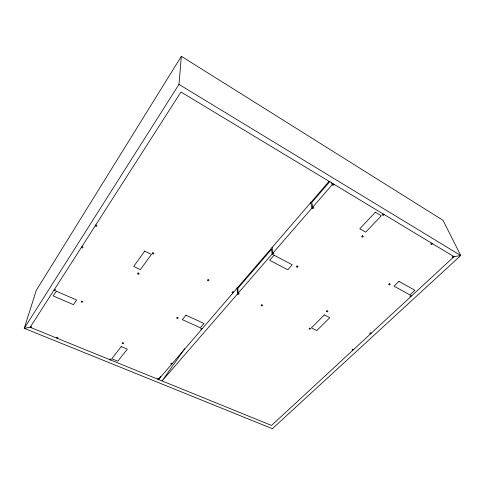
<?xml version="1.0" encoding="UTF-8"?>
<svg xmlns="http://www.w3.org/2000/svg" width="485" height="485" viewBox="0 0 485 485"><rect width="100%" height="100%" fill="white"/><g stroke="black" fill="none" stroke-linecap="round" stroke-linejoin="round"><path stroke-width="0.73" d="M178.965 84.408L460.75 255.516L454.033 256.674L271.533 425.442L30.161 327.29L24.25 328.309L178.965 84.408L181.348 56.296L443.06 220.342L460.75 255.516L272.376 428.704L24.25 328.309L36.278 290.369L181.348 56.296M30.161 327.29L180.972 92.017L454.033 256.674M31.27 327.739L31.737 327.017L30.628 326.563M56.448 337.978L56.927 337.275L58.006 337.712L57.527 338.415M160.687 376.402L158.528 379.488L329.066 181.323M184.676 348.733L162.069 380.931L333.062 183.73M109.634 359.609L110.15 358.949L111.156 359.355L110.647 360.015M157.577 379.106L158.116 378.476L159.062 378.864M329.939 181.469L311.722 202.609L312.77 207.131L313.819 207.738L312.995 208.689L311.946 208.083L310.6 202.233M334.123 184.373L333.256 185.367L332.195 184.73L331.649 182.839M383.199 213.958L382.307 214.891L383.296 215.485L384.181 214.552M431.589 243.143L430.692 244.01L431.601 244.561L432.505 243.694M453.148 256.141L452.244 256.983L453.123 257.511M172.26 363.532L171.296 363.132L170.738 363.78L171.696 364.186M54.005 290.091L55.151 290.594L55.66 289.8L54.514 289.296M202.196 328.745L201.214 328.296L200.602 329.012L201.584 329.454M81.328 247.459L82.517 248.017L83.08 247.138L81.892 246.58M95.781 224.913L96.988 225.501L96.394 226.428L95.193 225.84M233.691 292.146L232.685 291.655L232.012 292.437L233.018 292.928M352.856 350.243L352.001 349.824L352.722 349.158L353.577 349.576M370.534 333.892L369.679 333.456L370.431 332.758L371.286 333.195M410.734 296.717L409.861 296.238L410.686 295.468L411.559 295.953M272.085 247.289L272.855 253.164L273.879 253.71L273.14 254.564L272.109 254.025L271.503 249.29L237.856 288.332L238.135 293.207L239.135 293.698L238.462 294.474L237.462 293.983L237.092 287.429M56.242 291.182L53.192 295.911L73.477 304.659L76.6 300.039L56.242 291.182M81.644 301.124L81.116 301.894L82.226 302.379L82.753 301.603L81.644 301.124M144.7 251.115L133.696 266.459L140.383 269.624L151.459 254.395L144.7 251.115M138.098 272.988L137.498 273.813L138.607 274.328L139.207 273.51L138.098 272.988M152.842 252.733L152.211 253.594L153.333 254.14L153.963 253.279L152.842 252.733M122.723 342.689L122.19 343.38L123.208 343.81L123.742 343.119L122.723 342.689M121.195 346.605L111.786 358.736L117.813 361.198L127.282 349.151L121.195 346.605M177.183 317.42L176.582 318.154L177.601 318.615L178.201 317.881L177.183 317.42M208.047 279.645L207.392 280.451L208.435 280.96L209.09 280.154L208.047 279.645M185.967 315.22L182.318 319.633L200.293 327.769L203.991 323.453L185.967 315.22M274.08 255.201L269.654 260.287L287.787 269.757L292.267 264.792L274.08 255.201M261.821 304.774L261.136 305.526L262.106 305.999L262.791 305.247L261.821 304.774M297.075 265.968L296.323 266.798L297.317 267.32L298.069 266.489L297.075 265.968M375.378 212.194L359.803 228.738L365.702 232.163L381.313 215.758L375.378 212.194M362.422 235.789L361.574 236.68L362.55 237.238L363.398 236.353L362.422 235.789M309.672 328.139L308.963 328.848L309.873 329.285L310.576 328.581L309.672 328.139M327.011 310.733L326.272 311.473L327.187 311.94L327.927 311.2L327.011 310.733M324.35 314.935L311.388 327.921L316.802 330.564L329.8 317.675L324.35 314.935M389.431 283.731L388.606 284.519L389.51 285.016L390.328 284.228L389.431 283.731M398.967 281.379L394.008 286.12L409.91 294.904L414.899 290.272L398.967 281.379"/></g></svg>
